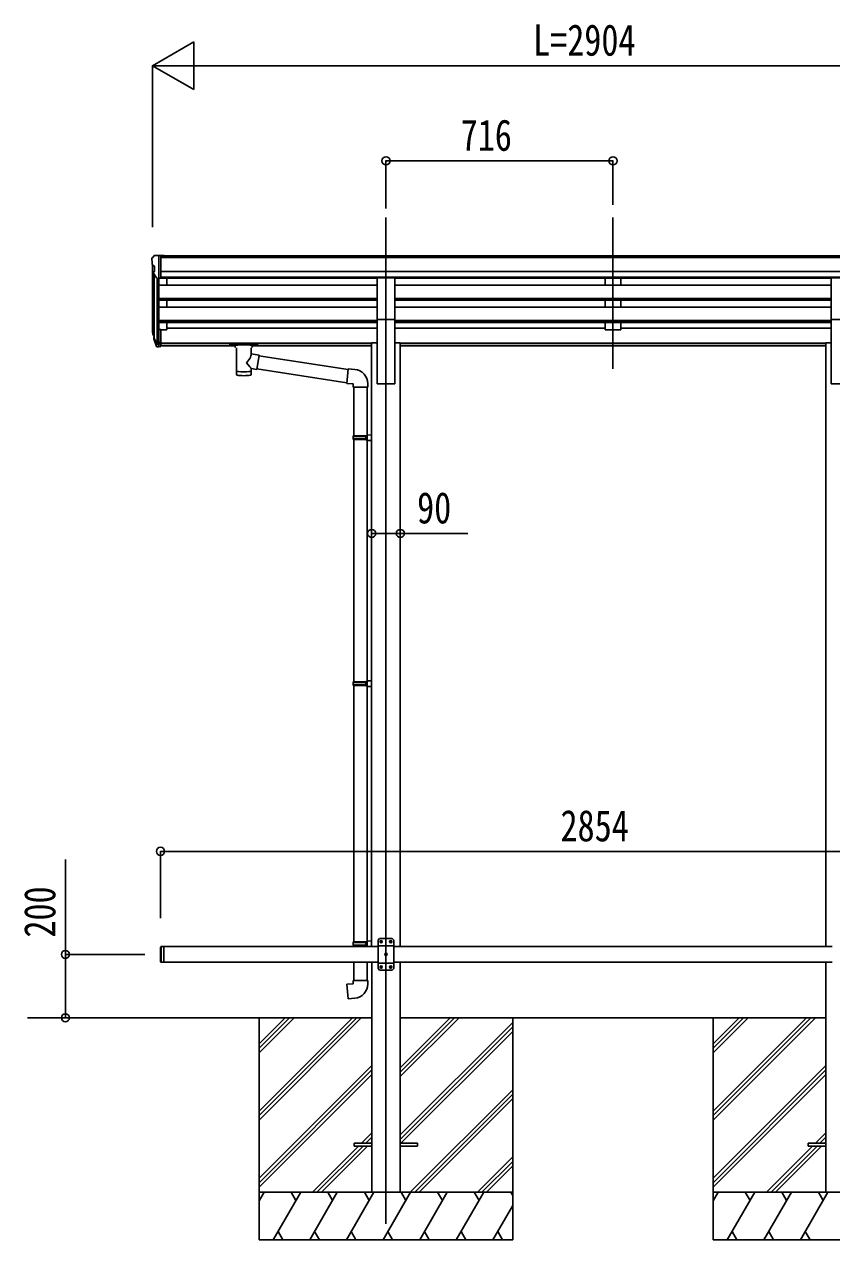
# Model space of a CAD drawing. Units: millimetres, scale not verified. Extents: x -12615 to 12615, y -8910 to 8910.
# Drawn here: x -2455 to 91, y -4915 to -1081 of the extents above; entities that cross this region are included whole.
import ezdxf
from ezdxf.enums import TextEntityAlignment as Align

# ---------------------------------------------------------------- set-up
doc = ezdxf.new("R2010")
doc.units = ezdxf.units.MM
doc.header["$LTSCALE"] = 50
for name, color, linetype in [('0-3_YKK_12', 2, 'Continuous'), ('0-4_YKK_13', 4, 'Continuous'), ('0-5_YKK_A1', 4, 'Continuous'), ('0-6_YKK_D', 6, 'Continuous')]:
    doc.layers.add(name, color=color, linetype=linetype)
doc.styles.add('ＭＳ ゴシック', font='')
doc.styles.get('ＭＳ ゴシック').set_extended_font_data('MS Gothic')

msp = doc.modelspace()

# ---------------------------------------------------------------- linework, layer by layer
at = {"layer": '0-3_YKK_12'}
for p, q in [((-1314.74, -1690.6), (-1314.74, -2168.11)), ((-598.74, -1690.6), (-598.74, -2168.11)), ((-1314.74, -2121.43), (-1314.74, -4865))]:
    msp.add_line(p, q, dxfattribs=at)
at = {"layer": '0-4_YKK_13'}
for p, q in [((-2052.74, -1819.37), (-2052.74, -1820)), ((-2045.83, -1810.57), (-2049.9, -1816.38)), ((-2042.74, -1810), (-2045.07, -1810.14)), ((-2042.74, -1810), (-2024.24, -1810)), ((-2030.74, -1882.98), (-2030.74, -1810)), ((-2024.24, -1810), (-2014.24, -1810.09)), ((-2024.24, -1881.98), (-2024.24, -1810)), ((-2014.24, -1811.6), (-2014.24, -1810.09)), ((-2050.21, -1841.18), (-2044.89, -1844.25)), ((-2038.36, -1881.17), (-2047.37, -1865.58)), ((-2044.74, -1844.51), (-2044.74, -1860.79)), ((-2030.74, -1882.98), (-2035.95, -1882.67)), ((-2024.24, -1881.98), (-2030.74, -1881.98)), ((-1342.24, -2012.43), (-1342.24, -1880.63)), ((-1342.24, -1880.63), (-1287.24, -1880.63)), ((-1287.24, -2012.43), (-1287.24, -1880.63)), ((89.76, -2012.43), (89.76, -1880.63)), ((89.76, -1880.63), (144.76, -1880.63)), ((-1342.24, -2012.43), (-1287.24, -2012.43)), ((89.76, -2012.43), (144.76, -2012.43)), ((-2049.65, -2057.91), (-2045.77, -2065.86)), ((-2049.04, -2056.54), (-2045.77, -2063.6)), ((-2047.33, -2069.19), (-2046.99, -2073.59)), ((-2030.74, -2043.72), (-2030.74, -2098.5)), ((-2024.24, -2043.72), (-2030.74, -2043.72)), ((-2024.24, -2043.72), (-2024.24, -2097.76)), ((-2046.99, -2073.59), (-2038.18, -2097.14)), ((-2046.38, -2073.03), (-2038.18, -2089.21)), ((-2037.17, -2088.08), (-2044.93, -2072.67)), ((-2030.74, -2088.75), (-2035.87, -2088.75)), ((-2030.74, -2090.56), (-2035.59, -2090.56)), ((-2030.74, -2098.5), (-2035.59, -2098.5)), ((-2024.24, -2083.86), (-2030.74, -2083.86)), ((-2024.24, -2088.73), (-2030.74, -2088.73)), ((-2024.24, -2097.76), (-2030.74, -2097.76)), ((-1806.74, -2088.6), (-1806.74, -2094.36)), ((-1806.74, -2088.79), (-1806.74, -2090.33)), ((-1804.74, -2087.94), (-1721.74, -2087.94)), ((-1804.74, -2090.11), (-1721.74, -2090.11)), ((-1804.74, -2095.02), (-1790.24, -2095.02)), ((-1790.24, -2100.67), (-1790.24, -2094.12)), ((-1786.14, -2101.59), (-1786.16, -2187.03)), ((-1740.34, -2120.33), (-1740.34, -2101.59)), ((-1736.24, -2100.67), (-1736.24, -2094.12)), ((-1736.24, -2095.02), (-1721.74, -2095.02)), ((-1719.74, -2088.6), (-1719.74, -2094.36)), ((-1715.12, -2124.24), (-1740.34, -2120.32)), ((-1715.12, -2124.24), (-1722.14, -2169.5)), ((-1434.13, -2169.89), (-1715.44, -2126.25)), ((-1740.32, -2187.03), (-1740.35, -2166.36)), ((-1740.34, -2166.67), (-1722.14, -2169.5)), ((-1437.8, -2211.83), (-1721.87, -2167.76)), ((-1413.13, -2169.85), (-1433.97, -2168.03)), ((-1372.05, -2225.6), (-1372.05, -2214.68)), ((-1418.05, -2225.6), (-1372.05, -2225.6)), ((-1415.94, -2225.6), (-1415.94, -2379.07)), ((-1373.94, -2225.6), (-1373.94, -2376.51)), ((-1375.94, -2376.57), (-1359.94, -2376.1)), ((-1375.94, -2378.57), (-1375.94, -2376.57)), ((-1359.94, -2376.1), (-1359.94, -2394.04)), ((-1417.94, -2381.07), (-1416.94, -2379.07)), ((-1417.94, -2381.07), (-1373.94, -2381.07)), ((-1417.94, -2381.07), (-1417.94, -2389.07)), ((-1417.94, -2389.07), (-1373.94, -2389.07)), ((-1417.94, -2389.07), (-1416.94, -2391.07)), ((-1416.94, -2379.07), (-1373.94, -2379.07)), ((-1416.94, -2391.07), (-1373.94, -2391.07)), ((-1415.94, -2391.07), (-1415.94, -3154.95)), ((-1378.42, -2381.07), (-1378.85, -2379.07)), ((-1375.94, -2378.57), (-1373.94, -2378.57)), ((-1375.94, -2393.57), (-1375.94, -2391.57)), ((-1375.94, -2393.57), (-1359.94, -2394.04)), ((-1373.94, -2393.63), (-1373.94, -3152.39)), ((-1417.94, -3156.95), (-1416.94, -3154.95)), ((-1417.94, -3156.95), (-1373.94, -3156.95)), ((-1417.94, -3156.95), (-1417.94, -3164.95)), ((-1417.94, -3164.95), (-1373.94, -3164.95)), ((-1417.94, -3164.95), (-1416.94, -3166.95)), ((-1416.94, -3154.95), (-1373.94, -3154.95)), ((-1416.94, -3166.95), (-1373.94, -3166.95)), ((-1415.94, -3166.95), (-1415.94, -3975.44)), ((-1378.42, -3156.95), (-1378.85, -3154.95)), ((-1375.94, -3152.45), (-1359.94, -3151.97)), ((-1375.94, -3154.45), (-1375.94, -3152.45)), ((-1375.94, -3154.45), (-1373.94, -3154.45)), ((-1375.94, -3169.45), (-1375.94, -3167.45)), ((-1375.94, -3169.45), (-1359.94, -3169.92)), ((-1373.94, -3169.5), (-1373.94, -3972.88)), ((-1359.94, -3151.97), (-1359.94, -3169.92)), ((-1417.94, -3977.44), (-1416.94, -3975.44)), ((-1417.94, -3977.44), (-1373.94, -3977.44)), ((-1417.94, -3977.44), (-1417.94, -3985.44)), ((-1417.94, -3985.44), (-1373.94, -3985.44)), ((-1417.94, -3985.44), (-1416.94, -3987.44)), ((-1416.94, -3975.44), (-1373.94, -3975.44)), ((-1378.42, -3977.44), (-1378.85, -3975.44)), ((-1375.94, -3972.94), (-1359.94, -3972.47)), ((-1375.94, -3974.94), (-1375.94, -3972.94)), ((-1375.94, -3974.94), (-1373.94, -3974.94)), ((-1359.94, -3972.47), (-1359.94, -3990)), ((-1334.74, -3965), (-1339.74, -3970)), ((-1339.74, -3970), (-1339.74, -4060)), ((-1294.74, -3965), (-1334.74, -3965)), ((-1331, -3974.58), (-1331.84, -3974.58)), ((-1328.48, -3975.42), (-1327.64, -3975.42)), ((-1301, -3974.58), (-1301.84, -3974.58)), ((-1298.48, -3975.42), (-1297.64, -3975.42)), ((-1294.74, -3965), (-1289.74, -3970)), ((-1289.74, -4060), (-1289.74, -3970)), ((-2025.74, -3992), (-2025.74, -4038)), ((-2023.74, -3990), (-2023.74, -4040)), ((-2015.74, -3990), (-2015.74, -4040)), ((-1416.94, -3987.44), (-1373.94, -3987.44)), ((-1415.94, -3987.44), (-1415.94, -3990)), ((-1375.94, -3989.94), (-1375.94, -3987.94)), ((-1375.94, -3989.94), (-1373.94, -3990)), ((-1289.74, -3987.7), (-1339.74, -3987.7)), ((-1316, -4014.58), (-1316.84, -4014.58)), ((-1313.48, -4015.42), (-1312.64, -4015.42)), ((-2025.74, -4038), (-2023.74, -4040)), ((-2023.74, -4040), (-2015.74, -4040)), ((-1415.94, -4040), (-1415.94, -4097.44)), ((-1373.94, -4040), (-1373.94, -4097.44)), ((-1289.74, -4042.3), (-1339.74, -4042.3)), ((-1334.74, -4065), (-1339.74, -4060)), ((-1331, -4054.58), (-1331.84, -4054.58)), ((-1328.48, -4055.42), (-1327.64, -4055.42)), ((-1301, -4054.58), (-1301.84, -4054.58)), ((-1298.48, -4055.42), (-1297.64, -4055.42)), ((-1294.74, -4065), (-1289.74, -4060)), ((-1417.94, -4097.44), (-1371.94, -4097.44)), ((-1417.94, -4107.44), (-1417.94, -4097.44)), ((-1371.94, -4097.44), (-1371.94, -4108.36)), ((-1334.74, -4065), (-1294.74, -4065)), ((-1414.94, -4610.5), (-1414.94, -4619.5)), ((-1414.94, -4610.5), (-1360.14, -4610.5)), ((-1414.94, -4619.5), (-1360.14, -4619.5)), ((-1269.74, -4610.5), (-1214.94, -4610.5)), ((-1269.74, -4619.5), (-1214.94, -4619.5)), ((-1214.94, -4610.5), (-1214.94, -4619.5)), ((17.06, -4610.5), (17.06, -4619.5)), ((17.06, -4610.5), (71.86, -4610.5)), ((17.06, -4619.5), (71.86, -4619.5))]:
    msp.add_line(p, q, dxfattribs=at)
for points in [[(-1806.74, -2088.6), (-1806.7, -2088.41), (-1806.62, -2088.27), (-1806.52, -2088.17), (-1806.42, -2088.11), (-1806.3, -2088.07), (-1806.01, -2088.01), (-1805.52, -2087.96), (-1804.98, -2087.94), (-1804.74, -2087.94)], [(-1806.74, -2094.36), (-1806.7, -2094.55), (-1806.62, -2094.69), (-1806.52, -2094.78), (-1806.42, -2094.84), (-1806.3, -2094.89), (-1806.01, -2094.95), (-1805.52, -2095), (-1804.98, -2095.02), (-1804.74, -2095.02)], [(-1721.74, -2087.94), (-1721.39, -2087.94), (-1720.86, -2087.97), (-1720.41, -2088.02), (-1720.11, -2088.09), (-1719.94, -2088.19), (-1719.82, -2088.33), (-1719.75, -2088.51), (-1719.74, -2088.6)], [(-1721.74, -2095.02), (-1721.39, -2095.02), (-1720.86, -2094.99), (-1720.41, -2094.94), (-1720.11, -2094.86), (-1719.94, -2094.77), (-1719.82, -2094.63), (-1719.75, -2094.45), (-1719.74, -2094.36)], [(-1433.97, -2168.03), (-1437.97, -2213.85), (-1418.05, -2215.6), (-1418.05, -2225.6)], [(-1378.42, -2381.07), (-1378.42, -2389.07), (-1378.85, -2391.07)], [(-1375.94, -2391.57), (-1373.94, -2391.57), (-1373.94, -2378.57)], [(-1378.42, -3156.95), (-1378.42, -3164.95), (-1378.85, -3166.95)], [(-1375.94, -3167.45), (-1373.94, -3167.45), (-1373.94, -3154.45)], [(-1378.42, -3977.44), (-1378.42, -3985.44), (-1378.85, -3987.44)], [(-1375.94, -3987.94), (-1373.94, -3987.94), (-1373.94, -3974.94)], [(-1331.84, -3974.58), (-1331.84, -3975.42), (-1331, -3975.42)], [(-1329.32, -3973.74), (-1329.32, -3972.9), (-1330.16, -3972.9), (-1330.16, -3973.74)], [(-1330.16, -3976.26), (-1330.16, -3977.1), (-1329.32, -3977.1), (-1329.32, -3976.26)], [(-1327.64, -3975.42), (-1327.64, -3974.58), (-1328.48, -3974.58)], [(-1301.84, -3974.58), (-1301.84, -3975.42), (-1301, -3975.42)], [(-1299.32, -3973.74), (-1299.32, -3972.9), (-1300.16, -3972.9), (-1300.16, -3973.74)], [(-1300.16, -3976.26), (-1300.16, -3977.1), (-1299.32, -3977.1), (-1299.32, -3976.26)], [(-1297.64, -3975.42), (-1297.64, -3974.58), (-1298.48, -3974.58)], [(-2025.74, -3992), (-2023.74, -3990), (-2015.74, -3990)], [(-1316.84, -4014.58), (-1316.84, -4015.42), (-1316, -4015.42)], [(-1314.32, -4013.74), (-1314.32, -4012.9), (-1315.16, -4012.9), (-1315.16, -4013.74)], [(-1315.16, -4016.26), (-1315.16, -4017.1), (-1314.32, -4017.1), (-1314.32, -4016.26)], [(-1312.64, -4015.42), (-1312.64, -4014.58), (-1313.48, -4014.58)], [(-1331.84, -4054.58), (-1331.84, -4055.42), (-1331, -4055.42)], [(-1329.32, -4053.74), (-1329.32, -4052.9), (-1330.16, -4052.9), (-1330.16, -4053.74)], [(-1330.16, -4056.26), (-1330.16, -4057.1), (-1329.32, -4057.1), (-1329.32, -4056.26)], [(-1327.64, -4055.42), (-1327.64, -4054.58), (-1328.48, -4054.58)], [(-1301.84, -4054.58), (-1301.84, -4055.42), (-1301, -4055.42)], [(-1299.32, -4053.74), (-1299.32, -4052.9), (-1300.16, -4052.9), (-1300.16, -4053.74)], [(-1300.16, -4056.26), (-1300.16, -4057.1), (-1299.32, -4057.1), (-1299.32, -4056.26)], [(-1297.64, -4055.42), (-1297.64, -4054.58), (-1298.48, -4054.58)], [(-1413.02, -4153.19), (-1433.86, -4155.01), (-1437.86, -4109.19), (-1417.94, -4107.44)]]:
    msp.add_lwpolyline(points, dxfattribs=at)
for centre in [(-1329.74, -3975), (-1299.74, -3975), (-1314.74, -4015), (-1329.74, -4055), (-1299.74, -4055)]:
    msp.add_circle(centre, 3.5, dxfattribs=at)
for centre, radius, start, end in [((-2049.74, -1819.37), 3, 93, 180), ((-1850.74, -1820), 202, 180, 184.94904), ((-2045.84, -1836.81), 6.18, 185.7035, 224.99897), ((-2045.01, -1811.14), 1, 93.5, 145), ((-2044.77, -1864.08), 3, 94.7167, 210), ((-2045.04, -1860.79), 0.3, 274.7167, 0), ((-2045.04, -1844.51), 0.3, 0, 60), ((-2035.77, -1879.67), 3, 210, 266.5), ((-2021.56, -2048.8), 29.53, 186.50806, 197.98144), ((-2020.15, -2047.04), 30.41, 187.1552, 198.19734), ((-1417.05, -2214.68), 45, 0, 85), ((-1331, -3973.74), 0.84, 270, 0), ((-1331, -3976.26), 0.84, 0, 90), ((-1328.48, -3973.74), 0.84, 180, 270), ((-1328.48, -3976.26), 0.84, 90, 180), ((-1301, -3973.74), 0.84, 270, 0), ((-1301, -3976.26), 0.84, 0, 90), ((-1298.48, -3973.74), 0.84, 180, 270), ((-1298.48, -3976.26), 0.84, 90, 180), ((-1316, -4013.74), 0.84, 270, 0), ((-1316, -4016.26), 0.84, 0, 90), ((-1313.48, -4013.74), 0.84, 180, 270), ((-1313.48, -4016.26), 0.84, 90, 180), ((-1331, -4053.74), 0.84, 270, 0), ((-1331, -4056.26), 0.84, 0, 90), ((-1328.48, -4053.74), 0.84, 180, 270), ((-1328.48, -4056.26), 0.84, 90, 180), ((-1301, -4053.74), 0.84, 270, 0), ((-1301, -4056.26), 0.84, 0, 90), ((-1298.48, -4053.74), 0.84, 180, 270), ((-1298.48, -4056.26), 0.84, 90, 180), ((-1416.94, -4108.36), 45, 275, 0)]:
    msp.add_arc(centre, radius, start, end, dxfattribs=at)
for centre, major_axis, ratio, start_param, end_param in [((-1962.09, -2049.23), (-89.06, 1.43), 0.57596, 6.1962358, 6.3678173), ((-1962.88, -2042.55), (87.93, 4.42), 0.541684, 3.0659337, 3.2228513), ((-2046.03, -2069.19), (1.3, 0), 0.90356, 1.3700892, 3.347195), ((-1960.11, -2053), (-89.07, 0), 0.90356, 0.2056023, 0.2515348), ((-1960.82, -2049.13), (-88.05, 0), 0.90356, 0.2662965, 0.3003836), ((-2035.59, -2087.85), (-3, 0), 0.90356, 0.5235988, 1.5707963), ((-2035.59, -2095.79), (3, 0), 0.90356, 3.6651914, 4.712389), ((-2035.87, -2087.4), (-1.5, 0), 0.90356, 0.5235988, 1.5707963), ((-1804.74, -2090.33), (2, 0), 0.109601, 1.5707963, 3.1415927), ((-1763.24, -2094.12), (27, 0), 0.070066, 6.2831853, 9.424778), ((-1752.24, -2098.1), (16, 0), 0.361356, 6.2636979, 6.2831853), ((-1721.74, -2090.33), (2, 0), 0.109601, 0, 1.5707963), ((-1763.24, -2146.87), (-22.81, -26.62), 0.234429, 1.6855472, 3.1268519), ((-1763.24, -2174.59), (22.91, 0), 0.122865, 3.1415927, 6.2831853), ((-1760.69, -2144.23), (20.32, -22.25), 0.045535, 0.0389954, 1.3075346), ((-1763.24, -2187.03), (22.92, 0), 0.101955, 3.1415499, 6.2833984)]:
    msp.add_ellipse(centre, major_axis=major_axis, ratio=ratio, start_param=start_param, end_param=end_param, dxfattribs=at)
at = {"layer": '0-5_YKK_A1'}
for p, q in [((826.76, -1811.6), (-2024.24, -1811.6)), ((826.76, -1816.82), (-2024.24, -1816.82)), ((-2050.74, -1840.58), (-2050.74, -2043.36)), ((-2045.77, -1868.35), (-2045.77, -2070.07)), ((-2030.74, -1851.1), (-2030.74, -2043.72)), ((826.76, -1860.35), (-2024.24, -1860.35)), ((826.76, -1878.2), (-2024.24, -1878.2)), ((-2036.74, -1882.51), (-2036.75, -2088.5)), ((-2030.74, -1903.52), (-1342.24, -1903.52)), ((-1342.24, -1881.45), (-2024.24, -1881.45)), ((-2005.74, -1881.45), (-2005.74, -1903.52)), ((89.76, -1881.45), (-1287.24, -1881.45)), ((89.76, -1903.52), (-1287.24, -1903.52)), ((-623.74, -1881.55), (-623.74, -1903.42)), ((-573.74, -1903.42), (-623.74, -1903.42)), ((-573.74, -1881.55), (-573.74, -1903.42)), ((-2030.74, -1945.39), (-1342.24, -1945.39)), ((-2030.74, -1946.89), (-1342.24, -1946.89)), ((-2030.74, -1951.21), (-1342.24, -1951.21)), ((-2005.74, -1951.21), (-2005.74, -1973.62)), ((89.76, -1945.39), (-1287.24, -1945.39)), ((89.76, -1946.89), (-1287.24, -1946.89)), ((89.76, -1951.21), (-1287.24, -1951.21)), ((-623.74, -1951.21), (-623.74, -1973.52)), ((-573.74, -1973.52), (-573.74, -1951.21)), ((-2030.74, -1973.62), (-1342.24, -1973.62)), ((89.76, -1973.62), (-1287.24, -1973.62)), ((-573.74, -1973.52), (-623.74, -1973.52)), ((-2030.74, -2015.5), (-1342.24, -2015.5)), ((-2030.74, -2016.99), (-1342.24, -2016.99)), ((-2030.74, -2021.31), (-1342.24, -2021.31)), ((-2005.74, -2021.31), (-2005.74, -2044.36)), ((-1342.24, -2012.43), (-1342.24, -2215)), ((-1287.24, -2012.43), (-1287.24, -2215)), ((89.76, -2015.5), (-1287.24, -2015.5)), ((89.76, -2016.99), (-1287.24, -2016.99)), ((89.76, -2021.31), (-1287.24, -2021.31)), ((-623.74, -2021.31), (-623.74, -2044.36)), ((-573.74, -2021.31), (-573.74, -2044.36)), ((89.76, -2012.43), (89.76, -2215)), ((-2005.74, -2044.36), (-2024.24, -2044.36)), ((-2005.74, -2039.41), (-1342.24, -2039.41)), ((-623.74, -2039.41), (-1287.24, -2039.41)), ((-573.74, -2044.36), (-623.74, -2044.36)), ((89.76, -2039.41), (-573.74, -2039.41)), ((-2024.24, -2086.43), (-1359.94, -2086.43)), ((-2024.24, -2087.82), (-1359.94, -2087.82)), ((-1790.24, -2095.51), (-2024.24, -2095.51)), ((-1359.94, -2095.51), (-1736.24, -2095.51)), ((-1359.94, -2086), (-1359.94, -3990)), ((-1359.94, -2086), (-1342.24, -2086)), ((-1269.54, -2086), (-1287.24, -2086)), ((-1269.54, -2086), (-1269.54, -3990)), ((72.06, -2086.43), (-1269.54, -2086.43)), ((72.06, -2087.82), (-1269.54, -2087.82)), ((72.06, -2095.51), (-1269.54, -2095.51)), ((72.06, -2086), (72.06, -3990)), ((72.06, -2086), (89.76, -2086)), ((-1342.24, -2215), (-1287.24, -2215)), ((89.76, -2215), (144.76, -2215)), ((-2015.74, -3990), (-2015.74, -4040)), ((-2015.74, -3990), (-1339.74, -3990)), ((92.26, -3990), (-1289.74, -3990)), ((-2015.74, -4040), (-1339.74, -4040)), ((-1359.74, -4040), (-1359.74, -4765)), ((-1289.74, -4040), (92.26, -4040)), ((-1269.74, -4040), (-1269.74, -4765)), ((72.26, -4040), (72.26, -4765)), ((-2444.78, -4215), (-1359.74, -4215)), ((-1714.94, -4215), (-1714.94, -4915)), ((-1714.94, -4509.18), (-1420.76, -4215)), ((-1714.94, -4523.32), (-1406.62, -4215)), ((-1714.94, -4537.46), (-1392.48, -4215)), ((-1714.94, -4325.33), (-1604.61, -4215)), ((-1714.94, -4311.19), (-1618.75, -4215)), ((-1714.94, -4297.05), (-1632.89, -4215)), ((-1269.74, -4215), (72.26, -4215)), ((-1269.74, -4400.63), (-1084.11, -4215)), ((-1269.74, -4386.49), (-1098.25, -4215)), ((-1269.74, -4372.35), (-1112.39, -4215)), ((-914.94, -4215), (-914.94, -4915)), ((-282.94, -4215), (-282.94, -4915)), ((-282.94, -4509.18), (11.24, -4215)), ((-282.94, -4523.32), (25.38, -4215)), ((-282.94, -4537.46), (39.52, -4215)), ((-282.94, -4325.33), (-172.61, -4215)), ((-282.94, -4311.19), (-186.75, -4215)), ((-282.94, -4297.05), (-200.89, -4215)), ((-1269.74, -4584.48), (-914.94, -4229.68)), ((-1269.74, -4598.62), (-914.94, -4243.82)), ((-1267.48, -4610.5), (-914.94, -4257.96)), ((-1714.94, -4721.31), (-1360.14, -4366.51)), ((-282.94, -4721.31), (71.86, -4366.51)), ((-1714.94, -4735.45), (-1360.14, -4380.65)), ((-1714.94, -4749.59), (-1360.14, -4394.79)), ((-282.94, -4735.45), (71.86, -4380.65)), ((-282.94, -4749.59), (71.86, -4394.79)), ((-1238.13, -4765), (-914.94, -4441.81)), ((-1223.99, -4765), (-914.94, -4455.95)), ((-1209.85, -4765), (-914.94, -4470.09)), ((-1392, -4610.5), (-1360.14, -4578.64)), ((-1377.86, -4610.5), (-1360.14, -4592.78)), ((40, -4610.5), (71.86, -4578.64)), ((54.14, -4610.5), (71.86, -4592.78)), ((-1546.5, -4765), (-1401, -4619.5)), ((-1532.36, -4765), (-1386.86, -4619.5)), ((-1518.21, -4765), (-1372.71, -4619.5)), ((-1363.71, -4610.5), (-1360.14, -4606.93)), ((-114.5, -4765), (31, -4619.5)), ((-100.36, -4765), (45.14, -4619.5)), ((-86.21, -4765), (59.29, -4619.5)), ((68.29, -4610.5), (71.86, -4606.93)), ((-1026, -4765), (-914.94, -4653.94)), ((-1011.86, -4765), (-914.94, -4668.08)), ((-997.71, -4765), (-914.94, -4682.23)), ((-914.94, -4765), (-1714.94, -4765)), ((-1714.94, -4792.5), (-1699.06, -4765)), ((-1670.19, -4915), (-1583.59, -4765)), ((-1598.59, -4790.98), (-1613.59, -4765)), ((-1554.72, -4915), (-1468.12, -4765)), ((-1483.12, -4790.98), (-1498.12, -4765)), ((-1439.25, -4915), (-1352.65, -4765)), ((-1367.65, -4790.98), (-1382.65, -4765)), ((-1323.78, -4915), (-1237.18, -4765)), ((-1252.18, -4790.98), (-1267.18, -4765)), ((-1208.31, -4915), (-1121.71, -4765)), ((-1136.71, -4790.98), (-1151.71, -4765)), ((-1092.84, -4915), (-1006.24, -4765)), ((-1036.24, -4765), (-1021.24, -4790.98)), ((-920.77, -4765), (-914.94, -4775.1)), ((517.06, -4765), (-282.94, -4765)), ((-282.94, -4792.5), (-267.06, -4765)), ((-238.19, -4915), (-151.59, -4765)), ((-166.59, -4790.98), (-181.59, -4765)), ((-122.72, -4915), (-36.12, -4765)), ((-51.12, -4790.98), (-66.12, -4765)), ((-7.25, -4915), (79.35, -4765)), ((64.35, -4790.98), (49.35, -4765)), ((-977.37, -4915), (-914.94, -4806.86)), ((-1655.2, -4889.02), (-1640.2, -4915)), ((-1539.73, -4889.02), (-1524.73, -4915)), ((-1424.25, -4889.02), (-1409.25, -4915)), ((-1308.78, -4889.02), (-1293.79, -4915)), ((-1193.31, -4889.02), (-1178.32, -4915)), ((-1077.84, -4889.02), (-1062.85, -4915)), ((-962.38, -4889.02), (-947.38, -4915)), ((-223.2, -4889.02), (-208.2, -4915)), ((-107.73, -4889.02), (-92.73, -4915)), ((7.75, -4889.02), (22.75, -4915)), ((-1714.94, -4915), (-914.94, -4915)), ((-282.94, -4915), (517.06, -4915))]:
    msp.add_line(p, q, dxfattribs=at)
at = {"layer": '0-6_YKK_D'}
for p, q in [((-2050.74, -1211.6), (-1920.84, -1136.6)), ((-1920.84, -1286.6), (-1920.84, -1136.6)), ((-2050.74, -1721.18), (-2050.74, -1210.6)), ((-2050.74, -1211.6), (-1920.84, -1286.6)), ((-2050.74, -1211.6), (-1790.93, -1211.6)), ((-1900.74, -1211.6), (703.26, -1211.6)), ((-1314.74, -1661.71), (-1314.74, -1510.6)), ((-1314.74, -1511.6), (-598.74, -1511.6)), ((-598.74, -1650.57), (-598.74, -1510.6)), ((-2025.74, -3900.25), (-2025.74, -3689)), ((-2025.74, -3690), (828.26, -3690)), ((-2075.74, -4015), (-2326.74, -4015)), ((-2075.74, -4215), (-2326.74, -4215))]:
    msp.add_line(p, q, dxfattribs=at)
for points in [[(-1359.94, -2687.15), (-1269.54, -2687.15), (-1056.14, -2687.15)], [(-2325.74, -4215), (-2325.74, -4015), (-2325.74, -3715.2)]]:
    msp.add_lwpolyline(points, dxfattribs=at)
for centre in [(-1314.74, -1511.6), (-598.74, -1511.6), (-1359.94, -2687.15), (-1269.54, -2687.15), (-2025.74, -3690), (-2325.74, -4015), (-2325.74, -4215)]:
    msp.add_circle(centre, 12.75, dxfattribs=at)

# ---------------------------------------------------------------- texts
at = {"layer": '0-6_YKK_D', "style": 'ＭＳ ゴシック', "width": 0.8}
for s, p in [('L=2904', (-850.74, -1209.6)), ('716', (-1079.14, -1509.6)), ('90', (-1216.54, -2685.15)), ('2854', (-764.34, -3688))]:
    msp.add_text(s, height=98.97, dxfattribs=at).set_placement(p, align=Align.BOTTOM_LEFT)
msp.add_text('200', height=98.97, rotation=90, dxfattribs=at).set_placement((-2327.74, -3962), align=Align.BOTTOM_LEFT)

doc.saveas('drawing.dxf')
